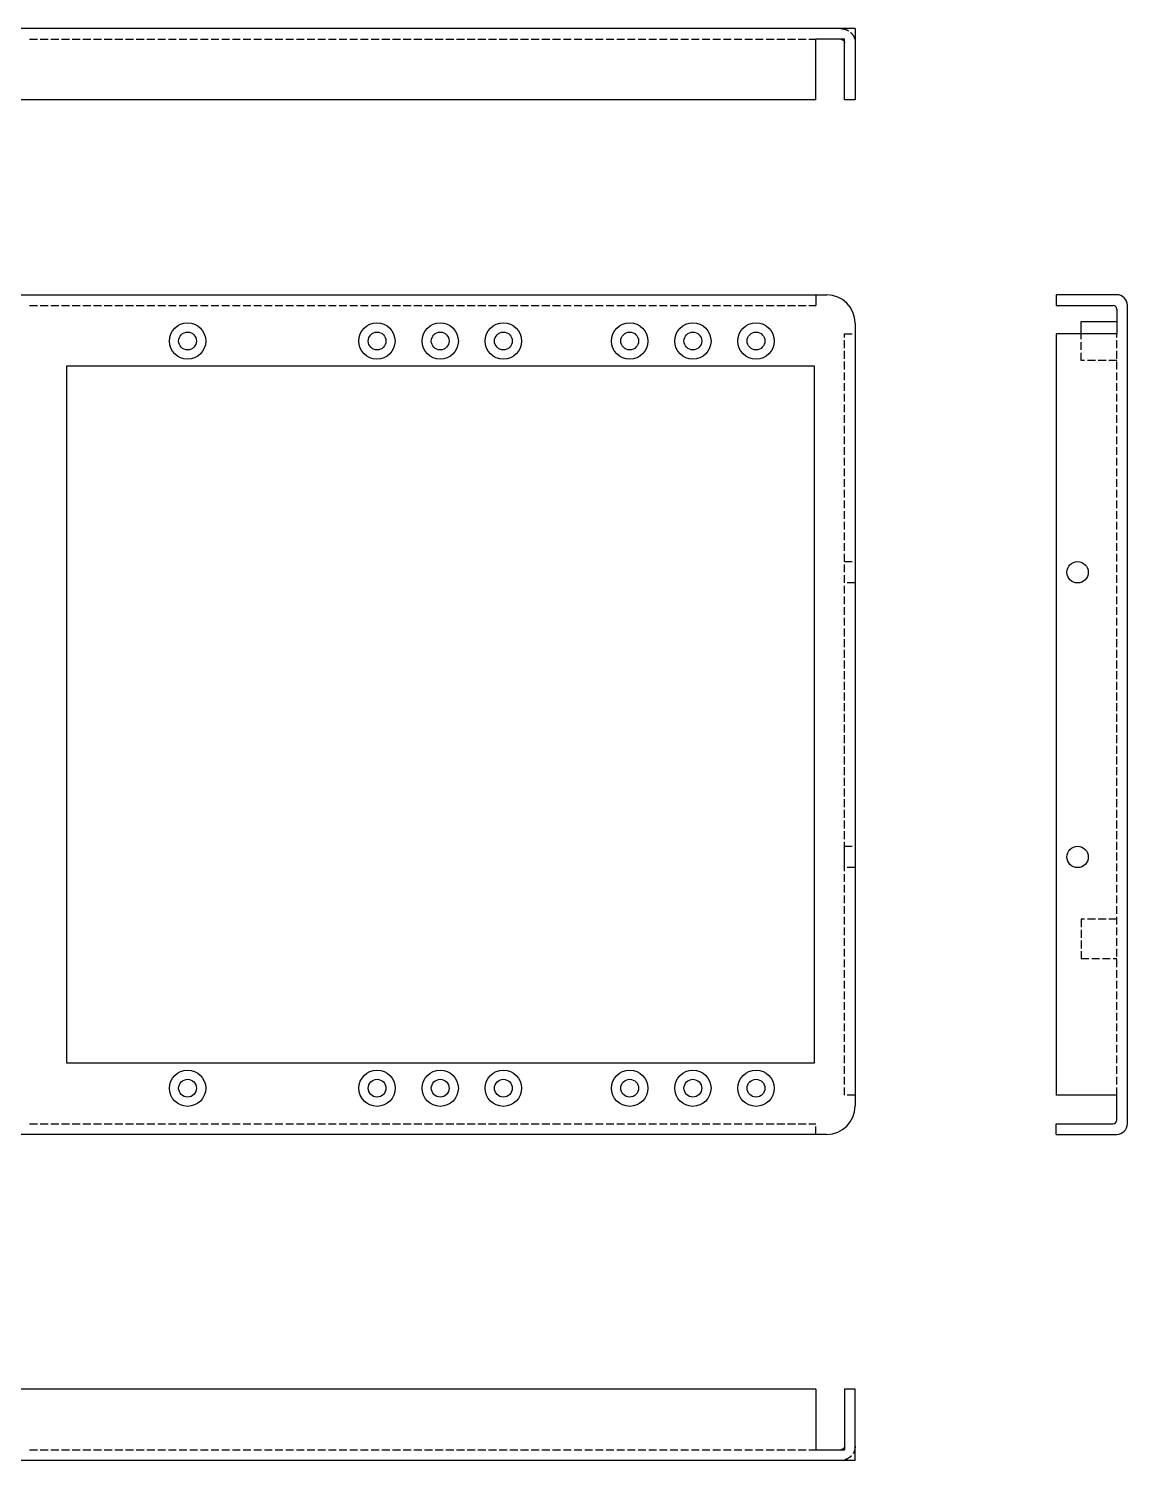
# Model space of a CAD drawing. Extents: x 142 to 462, y -212 to -11.
# Drawn here: x 307.2 to 461.5, y -212.1 to -10.9 of the extents above; entities that cross this region are included whole.
import ezdxf

# ---------------------------------------------------------------- set-up
doc = ezdxf.new("R2010")
doc.units = 0
doc.layers.add('BLACK', color=7, linetype='CONTINUOUS')

msp = doc.modelspace()

# ---------------------------------------------------------------- linework, layer by layer
at = {"layer": 'BLACK', "linetype": 'CONTINUOUS'}
for p, q in [((423.3, -10.9), (171.3, -10.9)), ((421.3, -10.9), (421.317453, -10.900076)), ((421.317453, -10.900076), (421.334905, -10.900305)), ((421.334905, -10.900305), (421.352354, -10.900685)), ((421.352354, -10.900685), (421.369799, -10.901218)), ((421.369799, -10.901218), (421.387239, -10.901904)), ((421.387239, -10.901904), (421.404672, -10.902741)), ((421.404672, -10.902741), (421.422097, -10.90373)), ((421.422097, -10.90373), (421.439513, -10.904872)), ((421.439513, -10.904872), (421.456918, -10.906165)), ((421.456918, -10.906165), (421.474311, -10.907611)), ((421.474311, -10.907611), (421.491692, -10.909208)), ((421.491692, -10.909208), (421.509057, -10.910956)), ((421.509057, -10.910956), (421.526406, -10.912856)), ((421.526406, -10.912856), (421.543739, -10.914908)), ((421.543739, -10.914908), (421.561052, -10.91711)), ((421.561052, -10.91711), (421.578346, -10.919464)), ((421.578346, -10.919464), (421.595619, -10.921968)), ((421.595619, -10.921968), (421.612869, -10.924623)), ((421.612869, -10.924623), (421.630095, -10.927429)), ((421.630095, -10.927429), (421.647296, -10.930384)), ((421.647296, -10.930384), (421.664471, -10.93349)), ((421.664471, -10.93349), (421.681618, -10.936746)), ((421.681618, -10.936746), (421.698736, -10.940151)), ((421.698736, -10.940151), (421.715823, -10.943705)), ((421.715823, -10.943705), (421.732879, -10.947408)), ((421.732879, -10.947408), (421.749902, -10.95126)), ((421.749902, -10.95126), (421.766891, -10.95526)), ((421.766891, -10.95526), (421.783844, -10.959409)), ((421.783844, -10.959409), (421.80076, -10.963705)), ((421.80076, -10.963705), (421.817638, -10.968148)), ((421.817638, -10.968148), (421.834477, -10.972739)), ((421.834477, -10.972739), (421.851275, -10.977477)), ((421.851275, -10.977477), (421.868031, -10.982361)), ((421.868031, -10.982361), (421.884743, -10.98739)), ((421.884743, -10.98739), (421.901412, -10.992566)), ((421.901412, -10.992566), (421.918034, -10.997887)), ((421.918034, -10.997887), (421.934609, -11.003353)), ((421.934609, -11.003353), (421.951136, -11.008963)), ((421.951136, -11.008963), (421.967614, -11.014717)), ((421.967614, -11.014717), (421.98404, -11.020615)), ((421.98404, -11.020615), (422.000415, -11.026656)), ((422.000415, -11.026656), (422.016736, -11.032839)), ((422.016736, -11.032839), (422.033002, -11.039165)), ((422.033002, -11.039165), (422.049213, -11.045632)), ((422.049213, -11.045632), (422.065367, -11.052241)), ((422.065367, -11.052241), (422.081462, -11.05899)), ((422.081462, -11.05899), (422.097498, -11.06588)), ((422.097498, -11.06588), (422.113473, -11.072909)), ((422.113473, -11.072909), (422.129386, -11.080077)), ((422.129386, -11.080077), (422.145237, -11.087384)), ((422.145237, -11.087384), (422.161022, -11.094829)), ((422.161022, -11.094829), (422.176742, -11.102412)), ((422.176742, -11.102412), (422.192396, -11.110131)), ((422.192396, -11.110131), (422.207981, -11.117987)), ((422.207981, -11.117987), (422.223497, -11.125978)), ((422.223497, -11.125978), (422.238943, -11.134105)), ((422.238943, -11.134105), (422.254318, -11.142366)), ((422.254318, -11.142366), (422.269619, -11.150761)), ((422.269619, -11.150761), (422.284847, -11.159289)), ((422.284847, -11.159289), (422.3, -11.167949)), ((422.3, -11.167949), (422.315077, -11.176742)), ((422.315077, -11.176742), (422.330076, -11.185665)), ((422.330076, -11.185665), (422.344997, -11.19472)), ((422.344997, -11.19472), (422.345374, -11.194951)), ((422.663278, -11.436622), (422.675996, -11.448575)), ((422.675996, -11.448575), (422.688609, -11.460638)), ((422.688609, -11.460638), (422.701117, -11.47281)), ((422.701117, -11.47281), (422.713518, -11.485091)), ((422.713518, -11.485091), (422.725812, -11.49748)), ((422.725812, -11.49748), (422.737996, -11.509976)), ((422.737996, -11.509976), (422.750072, -11.522578)), ((422.750072, -11.522578), (422.762037, -11.535284)), ((422.762037, -11.535284), (422.77389, -11.548095)), ((422.77389, -11.548095), (422.785632, -11.561008)), ((422.785632, -11.561008), (422.79726, -11.574024)), ((422.79726, -11.574024), (422.808774, -11.58714)), ((422.808774, -11.58714), (422.820173, -11.600356)), ((422.820173, -11.600356), (422.831457, -11.613672)), ((422.831457, -11.613672), (422.842624, -11.627085)), ((422.842624, -11.627085), (422.853673, -11.640595)), ((422.853673, -11.640595), (422.864604, -11.654201)), ((422.864604, -11.654201), (422.875416, -11.667902)), ((422.875416, -11.667902), (422.886108, -11.681697)), ((422.886108, -11.681697), (422.896679, -11.695585)), ((422.896679, -11.695585), (422.907129, -11.709564)), ((422.907129, -11.709564), (422.917456, -11.723634)), ((422.917456, -11.723634), (422.92766, -11.737794)), ((422.92766, -11.737794), (422.93774, -11.752042)), ((422.93774, -11.752042), (422.947695, -11.766377)), ((422.947695, -11.766377), (422.957525, -11.780799)), ((422.957525, -11.780799), (422.967229, -11.795306)), ((422.967229, -11.795306), (422.976805, -11.809898)), ((422.976805, -11.809898), (422.986254, -11.824572)), ((422.986254, -11.824572), (422.995575, -11.839328)), ((422.995575, -11.839328), (423.004766, -11.854165)), ((423.004766, -11.854165), (423.013828, -11.869081)), ((423.013828, -11.869081), (423.022759, -11.884076)), ((423.022759, -11.884076), (423.031559, -11.899149)), ((423.031559, -11.899149), (423.040227, -11.914297)), ((423.040227, -11.914297), (423.048763, -11.929521)), ((423.048763, -11.929521), (423.057165, -11.944819)), ((423.057165, -11.944819), (423.065433, -11.960189)), ((423.065433, -11.960189), (423.073567, -11.975631)), ((423.073567, -11.975631), (423.081566, -11.991143)), ((423.081566, -11.991143), (423.08943, -12.006725)), ((423.08943, -12.006725), (423.097157, -12.022374)), ((423.097157, -12.022374), (423.104747, -12.038091)), ((423.104747, -12.038091), (423.1122, -12.053873)), ((423.1122, -12.053873), (423.119515, -12.069719)), ((423.119515, -12.069719), (423.126691, -12.085629)), ((423.3, -10.9), (423.3, -20.9)), ((307.3, -12.4), (308.4, -12.4)), ((308.8, -12.4), (309.9, -12.4)), ((310.3, -12.4), (311.4, -12.4)), ((311.8, -12.4), (312.9, -12.4)), ((313.3, -12.4), (314.4, -12.4)), ((314.8, -12.4), (315.9, -12.4)), ((316.3, -12.4), (317.4, -12.4)), ((317.8, -12.4), (318.9, -12.4)), ((319.3, -12.4), (320.4, -12.4)), ((320.8, -12.4), (321.9, -12.4)), ((322.3, -12.4), (323.4, -12.4)), ((323.8, -12.4), (324.9, -12.4)), ((325.3, -12.4), (326.4, -12.4)), ((326.8, -12.4), (327.9, -12.4)), ((328.3, -12.4), (329.4, -12.4)), ((329.8, -12.4), (330.9, -12.4)), ((331.3, -12.4), (332.4, -12.4)), ((332.8, -12.4), (333.9, -12.4)), ((334.3, -12.4), (335.4, -12.4)), ((335.8, -12.4), (336.9, -12.4)), ((337.3, -12.4), (338.4, -12.4)), ((338.8, -12.4), (339.9, -12.4)), ((340.3, -12.4), (341.4, -12.4)), ((341.8, -12.4), (342.9, -12.4)), ((343.3, -12.4), (344.4, -12.4)), ((344.8, -12.4), (345.9, -12.4)), ((346.3, -12.4), (347.4, -12.4)), ((347.8, -12.4), (348.9, -12.4)), ((349.3, -12.4), (350.4, -12.4)), ((350.8, -12.4), (351.9, -12.4)), ((352.3, -12.4), (353.4, -12.4)), ((353.8, -12.4), (354.9, -12.4)), ((355.3, -12.4), (356.4, -12.4)), ((356.8, -12.4), (357.9, -12.4)), ((358.3, -12.4), (359.4, -12.4)), ((359.8, -12.4), (360.9, -12.4)), ((361.3, -12.4), (362.4, -12.4)), ((362.8, -12.4), (363.9, -12.4)), ((364.3, -12.4), (365.4, -12.4)), ((365.8, -12.4), (366.9, -12.4)), ((367.3, -12.4), (368.4, -12.4)), ((368.8, -12.4), (369.9, -12.4)), ((370.3, -12.4), (371.4, -12.4)), ((371.8, -12.4), (372.9, -12.4)), ((373.3, -12.4), (374.4, -12.4)), ((374.8, -12.4), (375.9, -12.4)), ((376.3, -12.4), (377.4, -12.4)), ((377.8, -12.4), (378.9, -12.4)), ((379.3, -12.4), (380.4, -12.4)), ((380.8, -12.4), (381.9, -12.4)), ((382.3, -12.4), (383.4, -12.4)), ((383.8, -12.4), (384.9, -12.4)), ((385.3, -12.4), (386.4, -12.4)), ((386.8, -12.4), (387.9, -12.4)), ((388.3, -12.4), (389.4, -12.4)), ((389.8, -12.4), (390.9, -12.4)), ((391.3, -12.4), (392.4, -12.4)), ((392.8, -12.4), (393.9, -12.4)), ((394.3, -12.4), (395.4, -12.4)), ((395.8, -12.4), (396.9, -12.4)), ((397.3, -12.4), (398.4, -12.4)), ((398.8, -12.4), (399.9, -12.4)), ((400.3, -12.4), (401.4, -12.4)), ((401.8, -12.4), (402.9, -12.4)), ((403.3, -12.4), (404.4, -12.4)), ((404.8, -12.4), (405.9, -12.4)), ((406.3, -12.4), (407.4, -12.4)), ((407.8, -12.4), (408.9, -12.4)), ((409.3, -12.4), (410.4, -12.4)), ((410.8, -12.4), (411.9, -12.4)), ((412.3, -12.4), (413.4, -12.4)), ((413.8, -12.4), (414.9, -12.4)), ((415.3, -12.4), (416.4, -12.4)), ((416.8, -12.4), (417.8, -12.4)), ((421.8, -12.4), (417.8, -12.4)), ((417.8, -20.9), (417.8, -12.4)), ((421.3, -12.4), (421.304363, -12.400019)), ((421.304363, -12.400019), (421.308726, -12.400076)), ((421.308726, -12.400076), (421.313088, -12.400171)), ((421.313088, -12.400171), (421.31745, -12.400305)), ((421.31745, -12.400305), (421.32181, -12.400476)), ((421.32181, -12.400476), (421.326168, -12.400685)), ((421.326168, -12.400685), (421.330524, -12.400933)), ((421.330524, -12.400933), (421.334878, -12.401218)), ((421.334878, -12.401218), (421.33923, -12.401541)), ((421.33923, -12.401541), (421.343578, -12.401903)), ((421.343578, -12.401903), (421.347923, -12.402302)), ((421.347923, -12.402302), (421.352264, -12.402739)), ((421.352264, -12.402739), (421.356602, -12.403214)), ((421.356602, -12.403214), (421.360935, -12.403727)), ((421.360935, -12.403727), (421.365263, -12.404278)), ((421.365263, -12.404278), (421.369587, -12.404866)), ((421.369587, -12.404866), (421.373905, -12.405492)), ((421.373905, -12.405492), (421.378217, -12.406156)), ((421.378217, -12.406156), (421.382524, -12.406857)), ((421.382524, -12.406857), (421.386824, -12.407596)), ((421.386824, -12.407596), (421.391118, -12.408373)), ((421.391118, -12.408373), (421.395404, -12.409186)), ((421.395404, -12.409186), (421.399684, -12.410038)), ((421.399684, -12.410038), (421.403956, -12.410926)), ((421.403956, -12.410926), (421.40822, -12.411852)), ((421.40822, -12.411852), (421.412476, -12.412815)), ((421.412476, -12.412815), (421.416723, -12.413815)), ((421.416723, -12.413815), (421.420961, -12.414852)), ((421.420961, -12.414852), (421.42519, -12.415926)), ((421.42519, -12.415926), (421.42941, -12.417037)), ((421.42941, -12.417037), (421.433619, -12.418185)), ((421.433619, -12.418185), (421.437819, -12.419369)), ((421.437819, -12.419369), (421.442008, -12.42059)), ((421.442008, -12.42059), (421.446186, -12.421848)), ((421.446186, -12.421848), (421.450353, -12.423142)), ((421.450353, -12.423142), (421.454508, -12.424472)), ((421.454508, -12.424472), (421.458652, -12.425838)), ((421.458652, -12.425838), (421.462784, -12.427241)), ((421.462784, -12.427241), (421.466903, -12.428679)), ((421.466903, -12.428679), (421.47101, -12.430154)), ((421.47101, -12.430154), (421.475104, -12.431664)), ((421.475104, -12.431664), (421.479184, -12.43321)), ((421.479184, -12.43321), (421.483251, -12.434791)), ((421.483251, -12.434791), (421.487303, -12.436408)), ((421.487303, -12.436408), (421.491342, -12.43806)), ((421.491342, -12.43806), (421.495366, -12.439748)), ((421.495366, -12.439748), (421.499375, -12.44147)), ((421.499375, -12.44147), (421.503368, -12.443227)), ((421.503368, -12.443227), (421.507347, -12.445019)), ((421.507347, -12.445019), (421.511309, -12.446846)), ((421.511309, -12.446846), (421.515256, -12.448707)), ((421.515256, -12.448707), (421.519186, -12.450603)), ((421.519186, -12.450603), (421.523099, -12.452533)), ((421.523099, -12.452533), (421.526995, -12.454497)), ((421.526995, -12.454497), (421.530874, -12.456495)), ((421.530874, -12.456495), (421.534736, -12.458526)), ((421.534736, -12.458526), (421.538579, -12.460591)), ((421.538579, -12.460591), (421.542405, -12.46269)), ((421.542405, -12.46269), (421.546212, -12.464822)), ((421.546212, -12.464822), (421.55, -12.466987)), ((421.55, -12.466987), (421.553769, -12.469185)), ((421.553769, -12.469185), (421.557519, -12.471416)), ((421.557519, -12.471416), (421.561249, -12.47368)), ((421.561249, -12.47368), (421.56496, -12.475976)), ((421.56496, -12.475976), (421.56865, -12.478304)), ((421.56865, -12.478304), (421.57232, -12.480665)), ((421.57232, -12.480665), (421.575968, -12.483057)), ((421.575968, -12.483057), (421.579596, -12.485481)), ((421.579596, -12.485481), (421.583203, -12.487937)), ((421.583203, -12.487937), (421.586788, -12.490424)), ((421.586788, -12.490424), (421.590351, -12.492942)), ((421.590351, -12.492942), (421.593893, -12.495492)), ((421.593893, -12.495492), (421.597411, -12.498072)), ((421.597411, -12.498072), (421.600908, -12.500682)), ((421.600908, -12.500682), (421.604381, -12.503323)), ((421.604381, -12.503323), (421.607831, -12.505995)), ((421.607831, -12.505995), (421.611257, -12.508696)), ((421.611257, -12.508696), (421.61466, -12.511427)), ((421.61466, -12.511427), (421.618039, -12.514188)), ((421.618039, -12.514188), (421.621394, -12.516978)), ((421.621394, -12.516978), (421.624724, -12.519797)), ((421.624724, -12.519797), (421.62803, -12.522645)), ((421.62803, -12.522645), (421.63131, -12.525522)), ((421.63131, -12.525522), (421.634565, -12.528428)), ((421.634565, -12.528428), (421.637795, -12.531361)), ((421.637795, -12.531361), (421.640999, -12.534323)), ((421.640999, -12.534323), (421.644177, -12.537313)), ((421.644177, -12.537313), (421.647329, -12.54033)), ((421.647329, -12.54033), (421.650455, -12.543375)), ((421.650455, -12.543375), (421.653553, -12.546447)), ((421.653553, -12.546447), (421.656625, -12.549545)), ((421.656625, -12.549545), (421.65967, -12.552671)), ((421.65967, -12.552671), (421.662687, -12.555823)), ((421.662687, -12.555823), (421.665677, -12.559001)), ((421.665677, -12.559001), (421.668639, -12.562205)), ((421.668639, -12.562205), (421.671572, -12.565435)), ((421.671572, -12.565435), (421.674478, -12.56869)), ((421.674478, -12.56869), (421.677355, -12.57197)), ((421.677355, -12.57197), (421.680203, -12.575276)), ((421.680203, -12.575276), (421.683022, -12.578606)), ((421.683022, -12.578606), (421.685812, -12.581961)), ((421.685812, -12.581961), (421.688573, -12.58534)), ((421.688573, -12.58534), (421.691304, -12.588743)), ((421.691304, -12.588743), (421.694005, -12.592169)), ((421.694005, -12.592169), (421.696677, -12.595619)), ((421.696677, -12.595619), (421.699318, -12.599092)), ((421.699318, -12.599092), (421.701928, -12.602589)), ((421.701928, -12.602589), (421.704508, -12.606107)), ((421.704508, -12.606107), (421.707058, -12.609649)), ((421.707058, -12.609649), (421.709576, -12.613212)), ((421.709576, -12.613212), (421.712063, -12.616797)), ((421.712063, -12.616797), (421.714519, -12.620404)), ((421.714519, -12.620404), (421.716943, -12.624032)), ((421.716943, -12.624032), (421.719335, -12.62768)), ((421.719335, -12.62768), (421.721696, -12.63135)), ((421.721696, -12.63135), (421.724024, -12.63504)), ((421.724024, -12.63504), (421.72632, -12.638751)), ((421.72632, -12.638751), (421.728584, -12.642481)), ((421.728584, -12.642481), (421.730815, -12.646231)), ((421.730815, -12.646231), (421.733013, -12.65)), ((421.733013, -12.65), (421.735178, -12.653788)), ((421.735178, -12.653788), (421.73731, -12.657595)), ((421.73731, -12.657595), (421.739409, -12.661421)), ((421.739409, -12.661421), (421.741474, -12.665264)), ((421.741474, -12.665264), (421.743505, -12.669126)), ((421.743505, -12.669126), (421.745503, -12.673005)), ((421.745503, -12.673005), (421.747467, -12.676901)), ((421.747467, -12.676901), (421.749397, -12.680814)), ((421.749397, -12.680814), (421.751293, -12.684744)), ((421.751293, -12.684744), (421.753154, -12.688691)), ((421.753154, -12.688691), (421.754981, -12.692653)), ((421.754981, -12.692653), (421.756773, -12.696632)), ((421.756773, -12.696632), (421.75853, -12.700625)), ((421.75853, -12.700625), (421.760252, -12.704634)), ((421.760252, -12.704634), (421.76194, -12.708658)), ((421.76194, -12.708658), (421.763592, -12.712697)), ((421.763592, -12.712697), (421.765209, -12.716749)), ((421.765209, -12.716749), (421.76679, -12.720816)), ((421.76679, -12.720816), (421.768336, -12.724896)), ((421.768336, -12.724896), (421.769846, -12.72899)), ((421.769846, -12.72899), (421.771321, -12.733097)), ((421.771321, -12.733097), (421.772759, -12.737216)), ((421.772759, -12.737216), (421.774162, -12.741348)), ((421.774162, -12.741348), (421.775528, -12.745492)), ((421.775528, -12.745492), (421.776858, -12.749647)), ((421.776858, -12.749647), (421.778152, -12.753814)), ((421.778152, -12.753814), (421.77941, -12.757992)), ((421.77941, -12.757992), (421.780631, -12.762181)), ((421.780631, -12.762181), (421.781815, -12.766381)), ((421.781815, -12.766381), (421.782963, -12.77059)), ((421.782963, -12.77059), (421.784074, -12.77481)), ((421.784074, -12.77481), (421.785148, -12.779039)), ((421.785148, -12.779039), (421.786185, -12.783277)), ((421.786185, -12.783277), (421.787185, -12.787524)), ((421.787185, -12.787524), (421.788148, -12.79178)), ((421.788148, -12.79178), (421.789074, -12.796044)), ((421.789074, -12.796044), (421.789962, -12.800316)), ((421.789962, -12.800316), (421.790814, -12.804596)), ((421.790814, -12.804596), (421.791627, -12.808882)), ((421.791627, -12.808882), (421.792404, -12.813176)), ((421.792404, -12.813176), (421.793143, -12.817476)), ((421.793143, -12.817476), (421.793844, -12.821783)), ((421.793844, -12.821783), (421.794508, -12.826095)), ((421.794508, -12.826095), (421.795134, -12.830413)), ((421.795134, -12.830413), (421.795722, -12.834737)), ((421.795722, -12.834737), (421.796273, -12.839065)), ((421.796273, -12.839065), (421.796786, -12.843398)), ((421.796786, -12.843398), (421.797261, -12.847736)), ((421.797261, -12.847736), (421.797698, -12.852077)), ((421.797698, -12.852077), (421.798097, -12.856422)), ((421.798097, -12.856422), (421.798459, -12.86077)), ((421.798459, -12.86077), (421.798782, -12.865122)), ((421.798782, -12.865122), (421.799067, -12.869476)), ((421.799067, -12.869476), (421.799315, -12.873832)), ((421.799315, -12.873832), (421.799524, -12.87819)), ((421.799524, -12.87819), (421.799695, -12.88255)), ((421.799695, -12.88255), (421.799829, -12.886912)), ((421.799829, -12.886912), (421.799924, -12.891274)), ((421.799924, -12.891274), (421.799981, -12.895637)), ((421.799981, -12.895637), (421.8, -12.9)), ((421.8, -20.9), (421.8, -12.4)), ((423.126691, -12.085629), (423.133728, -12.1016)), ((423.133728, -12.1016), (423.140625, -12.117633)), ((423.140625, -12.117633), (423.147383, -12.133725)), ((423.147383, -12.133725), (423.153999, -12.149875)), ((423.153999, -12.149875), (423.160475, -12.166083)), ((423.160475, -12.166083), (423.166808, -12.182346)), ((423.166808, -12.182346), (423.173, -12.198664)), ((423.173, -12.198664), (423.179049, -12.215036)), ((423.179049, -12.215036), (423.184955, -12.23146)), ((423.184955, -12.23146), (423.190717, -12.247934)), ((423.190717, -12.247934), (423.196335, -12.264458)), ((423.196335, -12.264458), (423.201809, -12.281031)), ((423.201809, -12.281031), (423.207138, -12.297651)), ((423.207138, -12.297651), (423.212322, -12.314316)), ((423.212322, -12.314316), (423.21736, -12.331027)), ((423.21736, -12.331027), (423.222252, -12.34778)), ((423.222252, -12.34778), (423.226998, -12.364576)), ((423.226998, -12.364576), (423.227116, -12.365002)), ((423.29499, -12.758526), (423.296149, -12.77594)), ((423.296149, -12.77594), (423.297155, -12.793365)), ((423.297155, -12.793365), (423.29801, -12.810797)), ((423.29801, -12.810797), (423.298712, -12.828236)), ((423.298712, -12.828236), (423.299262, -12.84568)), ((423.299262, -12.84568), (423.29966, -12.863129)), ((423.29966, -12.863129), (423.299906, -12.880581)), ((423.299906, -12.880581), (423.299999, -12.898034)), ((423.299999, -12.898034), (423.3, -12.9)), ((417.8, -20.9), (176.8, -20.9)), ((423.3, -20.9), (421.8, -20.9)), ((175.3, -48.3), (419.3, -48.3)), ((307.3, -49.8), (308.4, -49.8)), ((308.8, -49.8), (309.9, -49.8)), ((310.3, -49.8), (311.4, -49.8)), ((311.8, -49.8), (312.9, -49.8)), ((313.3, -49.8), (314.4, -49.8)), ((314.8, -49.8), (315.9, -49.8)), ((316.3, -49.8), (317.4, -49.8)), ((317.8, -49.8), (318.9, -49.8)), ((319.3, -49.8), (320.4, -49.8)), ((320.8, -49.8), (321.9, -49.8)), ((322.3, -49.8), (323.4, -49.8)), ((323.8, -49.8), (324.9, -49.8)), ((325.3, -49.8), (326.4, -49.8)), ((326.8, -49.8), (327.9, -49.8)), ((328.3, -49.8), (329.4, -49.8)), ((329.8, -49.8), (330.9, -49.8)), ((331.3, -49.8), (332.4, -49.8)), ((332.8, -49.8), (333.9, -49.8)), ((334.3, -49.8), (335.4, -49.8)), ((335.8, -49.8), (336.9, -49.8)), ((337.3, -49.8), (338.4, -49.8)), ((338.8, -49.8), (339.9, -49.8)), ((340.3, -49.8), (341.4, -49.8)), ((341.8, -49.8), (342.9, -49.8)), ((343.3, -49.8), (344.4, -49.8)), ((344.8, -49.8), (345.9, -49.8)), ((346.3, -49.8), (347.4, -49.8)), ((347.8, -49.8), (348.9, -49.8)), ((349.3, -49.8), (350.4, -49.8)), ((350.8, -49.8), (351.9, -49.8)), ((352.3, -49.8), (353.4, -49.8)), ((353.8, -49.8), (354.9, -49.8)), ((355.3, -49.8), (356.4, -49.8)), ((356.8, -49.8), (357.9, -49.8)), ((358.3, -49.8), (359.4, -49.8)), ((359.8, -49.8), (360.9, -49.8)), ((361.3, -49.8), (362.4, -49.8)), ((362.8, -49.8), (363.9, -49.8)), ((364.3, -49.8), (365.4, -49.8)), ((365.8, -49.8), (366.9, -49.8)), ((367.3, -49.8), (368.4, -49.8)), ((368.8, -49.8), (369.9, -49.8)), ((370.3, -49.8), (371.4, -49.8)), ((371.8, -49.8), (372.9, -49.8)), ((373.3, -49.8), (374.4, -49.8)), ((374.8, -49.8), (375.9, -49.8)), ((376.3, -49.8), (377.4, -49.8)), ((377.8, -49.8), (378.9, -49.8)), ((379.3, -49.8), (380.4, -49.8)), ((380.8, -49.8), (381.9, -49.8)), ((382.3, -49.8), (383.4, -49.8)), ((383.8, -49.8), (384.9, -49.8)), ((385.3, -49.8), (386.4, -49.8)), ((386.8, -49.8), (387.9, -49.8)), ((388.3, -49.8), (389.4, -49.8)), ((389.8, -49.8), (390.9, -49.8)), ((391.3, -49.8), (392.4, -49.8)), ((392.8, -49.8), (393.9, -49.8)), ((394.3, -49.8), (395.4, -49.8)), ((395.8, -49.8), (396.9, -49.8)), ((397.3, -49.8), (398.4, -49.8)), ((398.8, -49.8), (399.9, -49.8)), ((400.3, -49.8), (401.4, -49.8)), ((401.8, -49.8), (402.9, -49.8)), ((403.3, -49.8), (404.4, -49.8)), ((404.8, -49.8), (405.9, -49.8)), ((406.3, -49.8), (407.4, -49.8)), ((407.8, -49.8), (408.9, -49.8)), ((409.3, -49.8), (410.4, -49.8)), ((410.8, -49.8), (411.9, -49.8)), ((412.3, -49.8), (413.4, -49.8)), ((413.8, -49.8), (414.9, -49.8)), ((415.3, -49.8), (416.4, -49.8)), ((416.8, -49.8), (417.8, -49.8)), ((417.8, -48.3), (417.8, -49.4)), ((417.8, -48.3), (417.8, -49.8)), ((451.55, -48.3), (451.55, -49.8)), ((460.05, -48.3), (451.55, -48.3)), ((451.55, -49.8), (459.55, -49.8)), ((460.05, -50.3), (460.05, -53.8)), ((461.55, -164.8), (461.55, -49.8)), ((423.3, -52.3), (423.3, -162.3)), ((455.05, -53.8), (455.05, -52.05)), ((455.05, -52.05), (460.05, -52.05)), ((421.8, -54.3), (421.8, -53.8)), ((421.8, -53.8), (422.9, -53.8)), ((451.55, -53.8), (451.55, -160.8)), ((460.05, -53.8), (451.55, -53.8)), ((455.05, -54.55), (455.05, -53.8)), ((460.05, -54.3), (460.05, -53.8)), ((421.8, -55.8), (421.8, -54.7)), ((421.8, -57.3), (421.8, -56.2)), ((455.05, -56.05), (455.05, -54.95)), ((460.05, -55.8), (460.05, -54.7)), ((460.05, -57.3), (460.05, -56.2)), ((312.55, -58.3), (417.55, -58.3)), ((312.55, -156.3), (312.55, -58.3)), ((417.55, -58.3), (417.55, -156.3)), ((421.8, -58.8), (421.8, -57.7)), ((455.05, -57.55), (455.05, -56.45)), ((455.55, -57.55), (455.05, -57.55)), ((457.05, -57.55), (455.95, -57.55)), ((458.55, -57.55), (457.45, -57.55)), ((460.05, -57.55), (458.95, -57.55)), ((460.05, -58.8), (460.05, -57.7)), ((421.8, -60.3), (421.8, -59.2)), ((460.05, -60.3), (460.05, -59.2)), ((421.8, -61.8), (421.8, -60.7)), ((421.8, -63.3), (421.8, -62.2)), ((460.05, -61.8), (460.05, -60.7)), ((460.05, -63.3), (460.05, -62.2)), ((421.8, -64.8), (421.8, -63.7)), ((460.05, -64.8), (460.05, -63.7)), ((421.8, -66.3), (421.8, -65.2)), ((460.05, -66.3), (460.05, -65.2)), ((421.8, -67.8), (421.8, -66.7)), ((421.8, -69.3), (421.8, -68.2)), ((460.05, -67.8), (460.05, -66.7)), ((460.05, -69.3), (460.05, -68.2)), ((421.8, -70.8), (421.8, -69.7)), ((460.05, -70.8), (460.05, -69.7)), ((421.8, -72.3), (421.8, -71.2)), ((460.05, -72.3), (460.05, -71.2)), ((421.8, -73.8), (421.8, -72.7)), ((421.8, -75.3), (421.8, -74.2)), ((460.05, -73.8), (460.05, -72.7)), ((460.05, -75.3), (460.05, -74.2)), ((421.8, -76.8), (421.8, -75.7)), ((460.05, -76.8), (460.05, -75.7)), ((421.8, -78.3), (421.8, -77.2)), ((460.05, -78.3), (460.05, -77.2)), ((421.8, -79.8), (421.8, -78.7)), ((421.8, -81.3), (421.8, -80.2)), ((460.05, -79.8), (460.05, -78.7)), ((460.05, -81.3), (460.05, -80.2)), ((421.8, -82.8), (421.8, -81.7)), ((460.05, -82.8), (460.05, -81.7)), ((421.8, -84.3), (421.8, -83.2)), ((460.05, -84.3), (460.05, -83.2)), ((421.8, -85.8), (421.8, -84.7)), ((421.8, -85.8), (422.9, -85.8)), ((421.8, -87.3), (421.8, -86.2)), ((421.8, -87.3), (421.8, -86.2)), ((423.3, -85.8), (423.3, -86.9)), ((460.05, -85.8), (460.05, -84.7)), ((460.05, -87.3), (460.05, -86.2)), ((421.8, -88.8), (421.8, -87.7)), ((421.8, -88.8), (421.8, -87.7)), ((423.3, -87.3), (423.3, -88.4)), ((460.05, -88.8), (460.05, -87.7)), ((421.8, -90.3), (421.8, -89.2)), ((423.3, -88.8), (422.2, -88.8)), ((460.05, -90.3), (460.05, -89.2)), ((421.8, -91.8), (421.8, -90.7)), ((421.8, -93.3), (421.8, -92.2)), ((460.05, -91.8), (460.05, -90.7)), ((460.05, -93.3), (460.05, -92.2)), ((421.8, -94.8), (421.8, -93.7)), ((460.05, -94.8), (460.05, -93.7)), ((421.8, -96.3), (421.8, -95.2)), ((460.05, -96.3), (460.05, -95.2)), ((421.8, -97.8), (421.8, -96.7)), ((421.8, -99.3), (421.8, -98.2)), ((460.05, -97.8), (460.05, -96.7)), ((460.05, -99.3), (460.05, -98.2)), ((421.8, -100.8), (421.8, -99.7)), ((460.05, -100.8), (460.05, -99.7)), ((421.8, -102.3), (421.8, -101.2)), ((460.05, -102.3), (460.05, -101.2)), ((421.8, -103.8), (421.8, -102.7)), ((421.8, -105.3), (421.8, -104.2)), ((460.05, -103.8), (460.05, -102.7)), ((460.05, -105.3), (460.05, -104.2)), ((421.8, -106.8), (421.8, -105.7)), ((460.05, -106.8), (460.05, -105.7)), ((421.8, -108.3), (421.8, -107.2)), ((460.05, -108.3), (460.05, -107.2)), ((421.8, -109.8), (421.8, -108.7)), ((421.8, -111.3), (421.8, -110.2)), ((460.05, -109.8), (460.05, -108.7)), ((460.05, -111.3), (460.05, -110.2)), ((421.8, -112.8), (421.8, -111.7)), ((460.05, -112.8), (460.05, -111.7)), ((421.8, -114.3), (421.8, -113.2)), ((460.05, -114.3), (460.05, -113.2)), ((421.8, -115.8), (421.8, -114.7)), ((421.8, -117.3), (421.8, -116.2)), ((460.05, -115.8), (460.05, -114.7)), ((460.05, -117.3), (460.05, -116.2)), ((421.8, -118.8), (421.8, -117.7)), ((460.05, -118.8), (460.05, -117.7)), ((421.8, -120.3), (421.8, -119.2)), ((421.8, -121.8), (421.8, -120.7)), ((460.05, -120.3), (460.05, -119.2)), ((460.05, -121.8), (460.05, -120.7)), ((421.8, -123.3), (421.8, -122.2)), ((460.05, -123.3), (460.05, -122.2)), ((421.8, -124.8), (421.8, -123.7)), ((460.05, -124.8), (460.05, -123.7)), ((421.8, -126.3), (421.8, -125.2)), ((421.8, -125.8), (422.9, -125.8)), ((421.8, -127.3), (421.8, -126.2)), ((421.8, -127.8), (421.8, -126.7)), ((423.3, -125.8), (423.3, -126.9)), ((460.05, -126.3), (460.05, -125.2)), ((460.05, -127.8), (460.05, -126.7)), ((421.8, -128.8), (421.8, -127.7)), ((421.8, -129.3), (421.8, -128.2)), ((423.3, -127.3), (423.3, -128.4)), ((460.05, -129.3), (460.05, -128.2)), ((421.8, -130.8), (421.8, -129.7)), ((423.3, -128.8), (422.2, -128.8)), ((460.05, -130.8), (460.05, -129.7)), ((421.8, -132.3), (421.8, -131.2)), ((421.8, -133.8), (421.8, -132.7)), ((460.05, -132.3), (460.05, -131.2)), ((460.05, -133.8), (460.05, -132.7)), ((421.8, -135.3), (421.8, -134.2)), ((460.05, -135.3), (460.05, -134.2)), ((421.8, -136.8), (421.8, -135.7)), ((455.05, -136.05), (455.05, -137.15)), ((455.55, -136.05), (455.05, -136.05)), ((457.05, -136.05), (455.95, -136.05)), ((458.55, -136.05), (457.45, -136.05)), ((460.05, -136.05), (458.95, -136.05)), ((460.05, -136.8), (460.05, -135.7)), ((421.8, -138.3), (421.8, -137.2)), ((421.8, -139.8), (421.8, -138.7)), ((455.05, -137.55), (455.05, -138.65)), ((460.05, -138.3), (460.05, -137.2)), ((460.05, -139.8), (460.05, -138.7)), ((421.8, -141.3), (421.8, -140.2)), ((455.05, -139.05), (455.05, -140.15)), ((455.05, -140.55), (455.05, -141.55)), ((460.05, -141.3), (460.05, -140.2)), ((421.8, -142.8), (421.8, -141.7)), ((455.05, -141.55), (456.15, -141.55)), ((456.55, -141.55), (457.65, -141.55)), ((458.05, -141.55), (459.15, -141.55)), ((459.55, -141.55), (460.05, -141.55)), ((460.05, -142.8), (460.05, -141.7)), ((421.8, -144.3), (421.8, -143.2)), ((421.8, -145.8), (421.8, -144.7)), ((460.05, -144.3), (460.05, -143.2)), ((460.05, -145.8), (460.05, -144.7)), ((421.8, -147.3), (421.8, -146.2)), ((460.05, -147.3), (460.05, -146.2)), ((421.8, -148.8), (421.8, -147.7)), ((460.05, -148.8), (460.05, -147.7)), ((421.8, -150.3), (421.8, -149.2)), ((421.8, -151.8), (421.8, -150.7)), ((460.05, -150.3), (460.05, -149.2)), ((460.05, -151.8), (460.05, -150.7)), ((421.8, -153.3), (421.8, -152.2)), ((460.05, -153.3), (460.05, -152.2)), ((421.8, -154.8), (421.8, -153.7)), ((460.05, -154.8), (460.05, -153.7)), ((417.55, -156.3), (312.55, -156.3)), ((421.8, -156.3), (421.8, -155.2)), ((421.8, -157.8), (421.8, -156.7)), ((460.05, -156.3), (460.05, -155.2)), ((460.05, -157.8), (460.05, -156.7)), ((421.8, -159.3), (421.8, -158.2)), ((460.05, -159.3), (460.05, -158.2)), ((421.8, -160.8), (421.8, -159.7)), ((423.3, -160.8), (422.2, -160.8)), ((460.05, -160.8), (451.55, -160.8)), ((460.05, -160.8), (460.05, -159.7)), ((460.05, -164.3), (460.05, -160.8)), ((307.3, -164.8), (308.4, -164.8)), ((308.8, -164.8), (309.9, -164.8)), ((310.3, -164.8), (311.4, -164.8)), ((311.8, -164.8), (312.9, -164.8)), ((313.3, -164.8), (314.4, -164.8)), ((314.8, -164.8), (315.9, -164.8)), ((316.3, -164.8), (317.4, -164.8)), ((317.8, -164.8), (318.9, -164.8)), ((319.3, -164.8), (320.4, -164.8)), ((320.8, -164.8), (321.9, -164.8)), ((322.3, -164.8), (323.4, -164.8)), ((323.8, -164.8), (324.9, -164.8)), ((325.3, -164.8), (326.4, -164.8)), ((326.8, -164.8), (327.9, -164.8)), ((328.3, -164.8), (329.4, -164.8)), ((329.8, -164.8), (330.9, -164.8)), ((331.3, -164.8), (332.4, -164.8)), ((332.8, -164.8), (333.9, -164.8)), ((334.3, -164.8), (335.4, -164.8)), ((335.8, -164.8), (336.9, -164.8)), ((337.3, -164.8), (338.4, -164.8)), ((338.8, -164.8), (339.9, -164.8)), ((340.3, -164.8), (341.4, -164.8)), ((341.8, -164.8), (342.9, -164.8)), ((343.3, -164.8), (344.4, -164.8)), ((344.8, -164.8), (345.9, -164.8)), ((346.3, -164.8), (347.4, -164.8)), ((347.8, -164.8), (348.9, -164.8)), ((349.3, -164.8), (350.4, -164.8)), ((350.8, -164.8), (351.9, -164.8)), ((352.3, -164.8), (353.4, -164.8)), ((353.8, -164.8), (354.9, -164.8)), ((355.3, -164.8), (356.4, -164.8)), ((356.8, -164.8), (357.9, -164.8)), ((358.3, -164.8), (359.4, -164.8)), ((359.8, -164.8), (360.9, -164.8)), ((361.3, -164.8), (362.4, -164.8)), ((362.8, -164.8), (363.9, -164.8)), ((364.3, -164.8), (365.4, -164.8)), ((365.8, -164.8), (366.9, -164.8)), ((367.3, -164.8), (368.4, -164.8)), ((368.8, -164.8), (369.9, -164.8)), ((370.3, -164.8), (371.4, -164.8)), ((371.8, -164.8), (372.9, -164.8)), ((373.3, -164.8), (374.4, -164.8)), ((374.8, -164.8), (375.9, -164.8)), ((376.3, -164.8), (377.4, -164.8)), ((377.8, -164.8), (378.9, -164.8)), ((379.3, -164.8), (380.4, -164.8)), ((380.8, -164.8), (381.9, -164.8)), ((382.3, -164.8), (383.4, -164.8)), ((383.8, -164.8), (384.9, -164.8)), ((385.3, -164.8), (386.4, -164.8)), ((386.8, -164.8), (387.9, -164.8)), ((388.3, -164.8), (389.4, -164.8)), ((389.8, -164.8), (390.9, -164.8)), ((391.3, -164.8), (392.4, -164.8)), ((392.8, -164.8), (393.9, -164.8)), ((394.3, -164.8), (395.4, -164.8)), ((395.8, -164.8), (396.9, -164.8)), ((397.3, -164.8), (398.4, -164.8)), ((398.8, -164.8), (399.9, -164.8)), ((400.3, -164.8), (401.4, -164.8)), ((401.8, -164.8), (402.9, -164.8)), ((403.3, -164.8), (404.4, -164.8)), ((404.8, -164.8), (405.9, -164.8)), ((406.3, -164.8), (407.4, -164.8)), ((407.8, -164.8), (408.9, -164.8)), ((409.3, -164.8), (410.4, -164.8)), ((410.8, -164.8), (411.9, -164.8)), ((412.3, -164.8), (413.4, -164.8)), ((413.8, -164.8), (414.9, -164.8)), ((415.3, -164.8), (416.4, -164.8)), ((416.8, -164.8), (417.8, -164.8)), ((451.55, -166.3), (451.55, -164.8)), ((451.55, -164.8), (459.55, -164.8)), ((419.3, -166.3), (175.3, -166.3)), ((417.8, -166.3), (417.8, -165.2)), ((451.55, -166.3), (460.05, -166.3)), ((417.8, -202.1), (176.8, -202.1)), ((417.8, -202.1), (417.8, -210.6)), ((423.3, -202.1), (421.8, -202.1)), ((421.8, -202.1), (421.8, -210.6)), ((423.3, -212.1), (423.3, -202.1)), ((307.3, -210.6), (308.4, -210.6)), ((308.8, -210.6), (309.9, -210.6)), ((310.3, -210.6), (311.4, -210.6)), ((311.8, -210.6), (312.9, -210.6)), ((313.3, -210.6), (314.4, -210.6)), ((314.8, -210.6), (315.9, -210.6)), ((316.3, -210.6), (317.4, -210.6)), ((317.8, -210.6), (318.9, -210.6)), ((319.3, -210.6), (320.4, -210.6)), ((320.8, -210.6), (321.9, -210.6)), ((322.3, -210.6), (323.4, -210.6)), ((323.8, -210.6), (324.9, -210.6)), ((325.3, -210.6), (326.4, -210.6)), ((326.8, -210.6), (327.9, -210.6)), ((328.3, -210.6), (329.4, -210.6)), ((329.8, -210.6), (330.9, -210.6)), ((331.3, -210.6), (332.4, -210.6)), ((332.8, -210.6), (333.9, -210.6)), ((334.3, -210.6), (335.4, -210.6)), ((335.8, -210.6), (336.9, -210.6)), ((337.3, -210.6), (338.4, -210.6)), ((338.8, -210.6), (339.9, -210.6)), ((340.3, -210.6), (341.4, -210.6)), ((341.8, -210.6), (342.9, -210.6)), ((343.3, -210.6), (344.4, -210.6)), ((344.8, -210.6), (345.9, -210.6)), ((346.3, -210.6), (347.4, -210.6)), ((347.8, -210.6), (348.9, -210.6)), ((349.3, -210.6), (350.4, -210.6)), ((350.8, -210.6), (351.9, -210.6)), ((352.3, -210.6), (353.4, -210.6)), ((353.8, -210.6), (354.9, -210.6)), ((355.3, -210.6), (356.4, -210.6)), ((356.8, -210.6), (357.9, -210.6)), ((358.3, -210.6), (359.4, -210.6)), ((359.8, -210.6), (360.9, -210.6)), ((361.3, -210.6), (362.4, -210.6)), ((362.8, -210.6), (363.9, -210.6)), ((364.3, -210.6), (365.4, -210.6)), ((365.8, -210.6), (366.9, -210.6)), ((367.3, -210.6), (368.4, -210.6)), ((368.8, -210.6), (369.9, -210.6)), ((370.3, -210.6), (371.4, -210.6)), ((371.8, -210.6), (372.9, -210.6)), ((373.3, -210.6), (374.4, -210.6)), ((374.8, -210.6), (375.9, -210.6)), ((376.3, -210.6), (377.4, -210.6)), ((377.8, -210.6), (378.9, -210.6)), ((379.3, -210.6), (380.4, -210.6)), ((380.8, -210.6), (381.9, -210.6)), ((382.3, -210.6), (383.4, -210.6)), ((383.8, -210.6), (384.9, -210.6)), ((385.3, -210.6), (386.4, -210.6)), ((386.8, -210.6), (387.9, -210.6)), ((388.3, -210.6), (389.4, -210.6)), ((389.8, -210.6), (390.9, -210.6)), ((391.3, -210.6), (392.4, -210.6)), ((392.8, -210.6), (393.9, -210.6)), ((394.3, -210.6), (395.4, -210.6)), ((395.8, -210.6), (396.9, -210.6)), ((397.3, -210.6), (398.4, -210.6)), ((398.8, -210.6), (399.9, -210.6)), ((400.3, -210.6), (401.4, -210.6)), ((401.8, -210.6), (402.9, -210.6)), ((403.3, -210.6), (404.4, -210.6)), ((404.8, -210.6), (405.9, -210.6)), ((406.3, -210.6), (407.4, -210.6)), ((407.8, -210.6), (408.9, -210.6)), ((409.3, -210.6), (410.4, -210.6)), ((410.8, -210.6), (411.9, -210.6)), ((412.3, -210.6), (413.4, -210.6)), ((413.8, -210.6), (414.9, -210.6)), ((415.3, -210.6), (416.4, -210.6)), ((416.8, -210.6), (417.8, -210.6)), ((417.8, -210.6), (421.8, -210.6)), ((421.304164, -210.599982), (421.3, -210.6)), ((421.308528, -210.599926), (421.304164, -210.599982)), ((421.312891, -210.599831), (421.308528, -210.599926)), ((421.317253, -210.599699), (421.312891, -210.599831)), ((421.321614, -210.599528), (421.317253, -210.599699)), ((421.325973, -210.59932), (421.321614, -210.599528)), ((421.330331, -210.599073), (421.325973, -210.59932)), ((421.334685, -210.598789), (421.330331, -210.599073)), ((421.339038, -210.598466), (421.334685, -210.598789)), ((421.343387, -210.598106), (421.339038, -210.598466)), ((421.347733, -210.597707), (421.343387, -210.598106)), ((421.352075, -210.597271), (421.347733, -210.597707)), ((421.356414, -210.596797), (421.352075, -210.597271)), ((421.360748, -210.596285), (421.356414, -210.596797)), ((421.365077, -210.595735), (421.360748, -210.596285)), ((421.369401, -210.595147), (421.365077, -210.595735)), ((421.373721, -210.594522), (421.369401, -210.595147)), ((421.378034, -210.593859), (421.373721, -210.594522)), ((421.382342, -210.593158), (421.378034, -210.593859)), ((421.386643, -210.59242), (421.382342, -210.593158)), ((421.390938, -210.591644), (421.386643, -210.59242)), ((421.395225, -210.590831), (421.390938, -210.591644)), ((421.399506, -210.58998), (421.395225, -210.590831)), ((421.403779, -210.589092), (421.399506, -210.58998)), ((421.408044, -210.588167), (421.403779, -210.589092)), ((421.412301, -210.587205), (421.408044, -210.588167)), ((421.416549, -210.586206), (421.412301, -210.587205)), ((421.420788, -210.585169), (421.416549, -210.586206)), ((421.425018, -210.584096), (421.420788, -210.585169)), ((421.429239, -210.582985), (421.425018, -210.584096)), ((421.43345, -210.581838), (421.429239, -210.582985)), ((421.43765, -210.580655), (421.43345, -210.581838)), ((421.44184, -210.579434), (421.43765, -210.580655)), ((421.446019, -210.578177), (421.44184, -210.579434)), ((421.450188, -210.576884), (421.446019, -210.578177)), ((421.454344, -210.575554), (421.450188, -210.576884)), ((421.458489, -210.574188), (421.454344, -210.575554)), ((421.462622, -210.572786), (421.458489, -210.574188)), ((421.466743, -210.571348), (421.462622, -210.572786)), ((421.47085, -210.569874), (421.466743, -210.571348)), ((421.474945, -210.568365), (421.47085, -210.569874)), ((421.479026, -210.566819), (421.474945, -210.568365)), ((421.483094, -210.565238), (421.479026, -210.566819)), ((421.487148, -210.563622), (421.483094, -210.565238)), ((421.491188, -210.56197), (421.487148, -210.563622)), ((421.495213, -210.560284), (421.491188, -210.56197)), ((421.499223, -210.558562), (421.495213, -210.560284)), ((421.503218, -210.556805), (421.499223, -210.558562)), ((421.507197, -210.555013), (421.503218, -210.556805)), ((421.511161, -210.553187), (421.507197, -210.555013)), ((421.515108, -210.551326), (421.511161, -210.553187)), ((421.51904, -210.549431), (421.515108, -210.551326)), ((421.522954, -210.547501), (421.51904, -210.549431)), ((421.526852, -210.545538), (421.522954, -210.547501)), ((421.530732, -210.54354), (421.526852, -210.545538)), ((421.534594, -210.541509), (421.530732, -210.54354)), ((421.538439, -210.539444), (421.534594, -210.541509)), ((421.542266, -210.537346), (421.538439, -210.539444)), ((421.546074, -210.535214), (421.542266, -210.537346)), ((421.549863, -210.533049), (421.546074, -210.535214)), ((421.553634, -210.530851), (421.549863, -210.533049)), ((421.557385, -210.528621), (421.553634, -210.530851)), ((421.561116, -210.526358), (421.557385, -210.528621)), ((421.564828, -210.524062), (421.561116, -210.526358)), ((421.568519, -210.521734), (421.564828, -210.524062)), ((421.57219, -210.519374), (421.568519, -210.521734)), ((421.57584, -210.516981), (421.57219, -210.519374)), ((421.579469, -210.514558), (421.57584, -210.516981)), ((421.583077, -210.512102), (421.579469, -210.514558)), ((421.586664, -210.509615), (421.583077, -210.512102)), ((421.590228, -210.507097), (421.586664, -210.509615)), ((421.593771, -210.504548), (421.590228, -210.507097)), ((421.59729, -210.501968), (421.593771, -210.504548)), ((421.600788, -210.499358), (421.59729, -210.501968)), ((421.604262, -210.496717), (421.600788, -210.499358)), ((421.607714, -210.494046), (421.604262, -210.496717)), ((421.611141, -210.491345), (421.607714, -210.494046)), ((421.614545, -210.488614), (421.611141, -210.491345)), ((421.617926, -210.485853), (421.614545, -210.488614)), ((421.621281, -210.483063), (421.617926, -210.485853)), ((421.624613, -210.480244), (421.621281, -210.483063)), ((421.62792, -210.477396), (421.624613, -210.480244)), ((421.631201, -210.474519), (421.62792, -210.477396)), ((421.634458, -210.471614), (421.631201, -210.474519)), ((421.637689, -210.46868), (421.634458, -210.471614)), ((421.640894, -210.465718), (421.637689, -210.46868)), ((421.644074, -210.462729), (421.640894, -210.465718)), ((421.647227, -210.459711), (421.644074, -210.462729)), ((421.650353, -210.456667), (421.647227, -210.459711)), ((421.653453, -210.453595), (421.650353, -210.456667)), ((421.656526, -210.450496), (421.653453, -210.453595)), ((421.659572, -210.447371), (421.656526, -210.450496)), ((421.662591, -210.444219), (421.659572, -210.447371)), ((421.665582, -210.441041), (421.662591, -210.444219)), ((421.668545, -210.437836), (421.665582, -210.441041)), ((421.67148, -210.434607), (421.668545, -210.437836)), ((421.674386, -210.431351), (421.67148, -210.434607)), ((421.677265, -210.428071), (421.674386, -210.431351)), ((421.680114, -210.424765), (421.677265, -210.428071)), ((421.682935, -210.421435), (421.680114, -210.424765)), ((421.685726, -210.41808), (421.682935, -210.421435)), ((421.688488, -210.414701), (421.685726, -210.41808)), ((421.69122, -210.411298), (421.688488, -210.414701)), ((421.693923, -210.407871), (421.69122, -210.411298)), ((421.696595, -210.404421), (421.693923, -210.407871)), ((421.699237, -210.400948), (421.696595, -210.404421)), ((421.701849, -210.397451), (421.699237, -210.400948)), ((421.704431, -210.393932), (421.701849, -210.397451)), ((421.706981, -210.390391), (421.704431, -210.393932)), ((421.709501, -210.386827), (421.706981, -210.390391)), ((421.711989, -210.383242), (421.709501, -210.386827)), ((421.714446, -210.379635), (421.711989, -210.383242)), ((421.716871, -210.376007), (421.714446, -210.379635)), ((421.719265, -210.372358), (421.716871, -210.376007)), ((421.721626, -210.368688), (421.719265, -210.372358)), ((421.723956, -210.364997), (421.721626, -210.368688)), ((421.726253, -210.361287), (421.723956, -210.364997)), ((421.728518, -210.357556), (421.726253, -210.361287)), ((421.73075, -210.353806), (421.728518, -210.357556)), ((421.732949, -210.350037), (421.73075, -210.353806)), ((421.735116, -210.346248), (421.732949, -210.350037)), ((421.737249, -210.342441), (421.735116, -210.346248)), ((421.739349, -210.338615), (421.737249, -210.342441)), ((421.741415, -210.334771), (421.739349, -210.338615)), ((421.743448, -210.330909), (421.741415, -210.334771)), ((421.745447, -210.32703), (421.743448, -210.330909)), ((421.747412, -210.323133), (421.745447, -210.32703)), ((421.749343, -210.319219), (421.747412, -210.323133)), ((421.75124, -210.315289), (421.749343, -210.319219)), ((421.753102, -210.311342), (421.75124, -210.315289)), ((421.75493, -210.307379), (421.753102, -210.311342)), ((421.756723, -210.3034), (421.75493, -210.307379)), ((421.758482, -210.299406), (421.756723, -210.3034)), ((421.760205, -210.295397), (421.758482, -210.299406)), ((421.761894, -210.291372), (421.760205, -210.295397)), ((421.763547, -210.287333), (421.761894, -210.291372)), ((421.765165, -210.28328), (421.763547, -210.287333)), ((421.766748, -210.279213), (421.765165, -210.28328)), ((421.768295, -210.275132), (421.766748, -210.279213)), ((421.769806, -210.271038), (421.768295, -210.275132)), ((421.771282, -210.266931), (421.769806, -210.271038)), ((421.772721, -210.262811), (421.771282, -210.266931)), ((421.774125, -210.258679), (421.772721, -210.262811)), ((421.775492, -210.254535), (421.774125, -210.258679)), ((421.776824, -210.250378), (421.775492, -210.254535)), ((421.778119, -210.246211), (421.776824, -210.250378)), ((421.779377, -210.242032), (421.778119, -210.246211)), ((421.780599, -210.237842), (421.779377, -210.242032)), ((421.781785, -210.233642), (421.780599, -210.237842)), ((421.782934, -210.229432), (421.781785, -210.233642)), ((421.784046, -210.225212), (421.782934, -210.229432)), ((421.785121, -210.220982), (421.784046, -210.225212)), ((421.786159, -210.216743), (421.785121, -210.220982)), ((421.78716, -210.212495), (421.786159, -210.216743)), ((421.788124, -210.208239), (421.78716, -210.212495)), ((421.789051, -210.203974), (421.788124, -210.208239)), ((421.78994, -210.199702), (421.789051, -210.203974)), ((421.790793, -210.195422), (421.78994, -210.199702)), ((421.791608, -210.191134), (421.790793, -210.195422)), ((421.792385, -210.18684), (421.791608, -210.191134)), ((421.793125, -210.182539), (421.792385, -210.18684)), ((421.793827, -210.178232), (421.793125, -210.182539)), ((421.794492, -210.173918), (421.793827, -210.178232)), ((421.795119, -210.169599), (421.794492, -210.173918)), ((421.795709, -210.165275), (421.795119, -210.169599)), ((421.79626, -210.160946), (421.795709, -210.165275)), ((421.796774, -210.156612), (421.79626, -210.160946)), ((421.79725, -210.152274), (421.796774, -210.156612)), ((421.797688, -210.147932), (421.79725, -210.152274)), ((421.798088, -210.143586), (421.797688, -210.147932)), ((421.798451, -210.139237), (421.798088, -210.143586)), ((421.798775, -210.134885), (421.798451, -210.139237)), ((421.799061, -210.13053), (421.798775, -210.134885)), ((421.799309, -210.126173), (421.799061, -210.13053)), ((421.79952, -210.121814), (421.799309, -210.126173)), ((421.799692, -210.117453), (421.79952, -210.121814)), ((421.799826, -210.113091), (421.799692, -210.117453)), ((421.799922, -210.108728), (421.799826, -210.113091)), ((421.79998, -210.104364), (421.799922, -210.108728)), ((421.8, -210.1), (421.79998, -210.104364)), ((423.005347, -211.14496), (423.005087, -211.145384)), ((423.0144, -211.130039), (423.005347, -211.14496)), ((423.023323, -211.11504), (423.0144, -211.130039)), ((423.032114, -211.099963), (423.023323, -211.11504)), ((423.040774, -211.084811), (423.032114, -211.099963)), ((423.0493, -211.069583), (423.040774, -211.084811)), ((423.057694, -211.054282), (423.0493, -211.069583)), ((423.065954, -211.038908), (423.057694, -211.054282)), ((423.074079, -211.023462), (423.065954, -211.038908)), ((423.082069, -211.007946), (423.074079, -211.023462)), ((423.089924, -210.992362), (423.082069, -211.007946)), ((423.097642, -210.976709), (423.089924, -210.992362)), ((423.105223, -210.960989), (423.097642, -210.976709)), ((423.112667, -210.945204), (423.105223, -210.960989)), ((423.119973, -210.929354), (423.112667, -210.945204)), ((423.12714, -210.913441), (423.119973, -210.929354)), ((423.134168, -210.897467), (423.12714, -210.913441)), ((423.141057, -210.881431), (423.134168, -210.897467)), ((423.147805, -210.865336), (423.141057, -210.881431)), ((423.154412, -210.849183), (423.147805, -210.865336)), ((423.160879, -210.832973), (423.154412, -210.849183)), ((423.167203, -210.816707), (423.160879, -210.832973)), ((423.173386, -210.800386), (423.167203, -210.816707)), ((423.179425, -210.784012), (423.173386, -210.800386)), ((423.185322, -210.767586), (423.179425, -210.784012)), ((423.191075, -210.751109), (423.185322, -210.767586)), ((423.196684, -210.734583), (423.191075, -210.751109)), ((423.202149, -210.718008), (423.196684, -210.734583)), ((423.207469, -210.701386), (423.202149, -210.718008)), ((423.212643, -210.684719), (423.207469, -210.701386)), ((423.217672, -210.668006), (423.212643, -210.684719)), ((423.222555, -210.651251), (423.217672, -210.668006)), ((423.227291, -210.634454), (423.222555, -210.651251)), ((423.231881, -210.617616), (423.227291, -210.634454)), ((423.236324, -210.600738), (423.231881, -210.617616)), ((423.240619, -210.583823), (423.236324, -210.600738)), ((423.244766, -210.56687), (423.240619, -210.583823)), ((423.248765, -210.549882), (423.244766, -210.56687)), ((423.252616, -210.53286), (423.248765, -210.549882)), ((423.256318, -210.515805), (423.252616, -210.53286)), ((423.259871, -210.498718), (423.256318, -210.515805)), ((423.263275, -210.481601), (423.259871, -210.498718)), ((423.26653, -210.464455), (423.263275, -210.481601)), ((423.269634, -210.447281), (423.26653, -210.464455)), ((423.272589, -210.43008), (423.269634, -210.447281)), ((423.275394, -210.412855), (423.272589, -210.43008)), ((423.278048, -210.395605), (423.275394, -210.412855)), ((423.280551, -210.378333), (423.278048, -210.395605)), ((423.282904, -210.36104), (423.280551, -210.378333)), ((423.285105, -210.343727), (423.282904, -210.36104)), ((423.287156, -210.326396), (423.285105, -210.343727)), ((423.289055, -210.309047), (423.287156, -210.326396)), ((423.290802, -210.291682), (423.289055, -210.309047)), ((423.292398, -210.274303), (423.290802, -210.291682)), ((423.293843, -210.256911), (423.292398, -210.274303)), ((423.295135, -210.239506), (423.293843, -210.256911)), ((423.296276, -210.222091), (423.295135, -210.239506)), ((423.297264, -210.204667), (423.296276, -210.222091)), ((423.298101, -210.187235), (423.297264, -210.204667)), ((423.298785, -210.169796), (423.298101, -210.187235)), ((423.299317, -210.152351), (423.298785, -210.169796)), ((423.299697, -210.134903), (423.299317, -210.152351)), ((423.299925, -210.117452), (423.299697, -210.134903)), ((423.3, -210.1), (423.299925, -210.117452)), ((423.3, -212.1), (171.3, -212.1)), ((421.302016, -212.099999), (421.3, -212.1)), ((421.319468, -212.099906), (421.302016, -212.099999)), ((421.336919, -212.099661), (421.319468, -212.099906)), ((421.354367, -212.099264), (421.336919, -212.099661)), ((421.371811, -212.098714), (421.354367, -212.099264)), ((421.389249, -212.098012), (421.371811, -212.098714)), ((421.40668, -212.097158), (421.389249, -212.098012)), ((421.424104, -212.096152), (421.40668, -212.097158)), ((421.441517, -212.094994), (421.424104, -212.096152)), ((421.835521, -212.026995), (421.835042, -212.027128)), ((421.852316, -212.022249), (421.835521, -212.026995)), ((421.869069, -212.017357), (421.852316, -212.022249)), ((421.885778, -212.012319), (421.869069, -212.017357)), ((421.902443, -212.007135), (421.885778, -212.012319)), ((421.919062, -212.001806), (421.902443, -212.007135)), ((421.935634, -211.996332), (421.919062, -212.001806)), ((421.952157, -211.990714), (421.935634, -211.996332)), ((421.968631, -211.984952), (421.952157, -211.990714)), ((421.985053, -211.979046), (421.968631, -211.984952)), ((422.001424, -211.972997), (421.985053, -211.979046)), ((422.017741, -211.966806), (422.001424, -211.972997)), ((422.034004, -211.960472), (422.017741, -211.966806)), ((422.05021, -211.953997), (422.034004, -211.960472)), ((422.06636, -211.947381), (422.05021, -211.953997)), ((422.082451, -211.940624), (422.06636, -211.947381)), ((422.098483, -211.933726), (422.082451, -211.940624)), ((422.114453, -211.926689), (422.098483, -211.933726)), ((422.130362, -211.919513), (422.114453, -211.926689)), ((422.146208, -211.912199), (422.130362, -211.919513)), ((422.161989, -211.904746), (422.146208, -211.912199)), ((422.177704, -211.897156), (422.161989, -211.904746)), ((422.193353, -211.889429), (422.177704, -211.897156)), ((422.208934, -211.881566), (422.193353, -211.889429)), ((422.224445, -211.873567), (422.208934, -211.881566)), ((422.239886, -211.865433), (422.224445, -211.873567)), ((422.255256, -211.857165), (422.239886, -211.865433)), ((422.270552, -211.848763), (422.255256, -211.857165)), ((422.285775, -211.840228), (422.270552, -211.848763)), ((422.300923, -211.83156), (422.285775, -211.840228)), ((422.315994, -211.82276), (422.300923, -211.83156)), ((422.330989, -211.813829), (422.315994, -211.82276)), ((422.345904, -211.804768), (422.330989, -211.813829)), ((422.36074, -211.795577), (422.345904, -211.804768)), ((422.375496, -211.786257), (422.36074, -211.795577)), ((422.390169, -211.776808), (422.375496, -211.786257)), ((422.404759, -211.767232), (422.390169, -211.776808)), ((422.419266, -211.757528), (422.404759, -211.767232)), ((422.433687, -211.747699), (422.419266, -211.757528)), ((422.448021, -211.737744), (422.433687, -211.747699)), ((422.462268, -211.727664), (422.448021, -211.737744)), ((422.476427, -211.71746), (422.462268, -211.727664)), ((422.490496, -211.707133), (422.476427, -211.71746)), ((422.504475, -211.696684), (422.490496, -211.707133)), ((422.518362, -211.686113), (422.504475, -211.696684)), ((422.532156, -211.675422), (422.518362, -211.686113)), ((422.545856, -211.66461), (422.532156, -211.675422)), ((422.559461, -211.65368), (422.545856, -211.66461)), ((422.572971, -211.642631), (422.559461, -211.65368)), ((422.586383, -211.631464), (422.572971, -211.642631)), ((422.599698, -211.620181), (422.586383, -211.631464)), ((422.612913, -211.608782), (422.599698, -211.620181)), ((422.626029, -211.597268), (422.612913, -211.608782)), ((422.639043, -211.585641), (422.626029, -211.597268)), ((422.651956, -211.5739), (422.639043, -211.585641)), ((422.664766, -211.562047), (422.651956, -211.5739)), ((422.677471, -211.550082), (422.664766, -211.562047)), ((422.690072, -211.538007), (422.677471, -211.550082)), ((422.702567, -211.525823), (422.690072, -211.538007)), ((422.714956, -211.51353), (422.702567, -211.525823)), ((422.727236, -211.501129), (422.714956, -211.51353)), ((422.739408, -211.488622), (422.727236, -211.501129)), ((422.75147, -211.476009), (422.739408, -211.488622)), ((422.763422, -211.463291), (422.75147, -211.476009))]:
    msp.add_line(p, q, dxfattribs=at)
at = {"layer": 'BLACK'}
for centre, radius in [((329.5, -54.8), 2.55), ((356.1, -54.8), 2.55), ((365, -54.8), 2.55), ((373.875, -54.8), 2.55), ((391.625, -54.8), 2.55), ((400.5, -54.8), 2.55), ((409.375, -54.8), 2.55), ((329.5, -54.8), 1.25), ((356.125, -54.8), 1.25), ((365, -54.8), 1.25), ((373.875, -54.8), 1.25), ((391.625, -54.8), 1.25), ((400.5, -54.8), 1.25), ((409.375, -54.8), 1.25), ((454.55, -87.3), 1.5), ((454.55, -127.3), 1.5), ((329.5, -159.8), 2.55), ((329.5, -159.8), 1.25), ((356.125, -159.8), 2.55), ((356.125, -159.8), 1.25), ((365, -159.8), 2.55), ((365, -159.8), 1.25), ((373.875, -159.8), 2.55), ((373.875, -159.8), 1.25), ((391.625, -159.8), 2.55), ((391.625, -159.8), 1.25), ((400.5, -159.8), 2.55), ((400.5, -159.8), 1.25), ((409.375, -159.8), 2.55), ((409.375, -159.8), 1.25)]:
    msp.add_circle(centre, radius, dxfattribs=at)
for centre, radius, start, end in [((419.3, -52.3), 4, 0, 90), ((459.55, -50.3), 0.5, 0, 90), ((460.05, -49.8), 1.5, 0, 90), ((419.3, -162.3), 4, -90, 0), ((459.55, -164.3), 0.5, -90, 0), ((460.05, -164.8), 1.5, -90, 0)]:
    msp.add_arc(centre, radius, start, end, dxfattribs=at)

doc.saveas('drawing.dxf')
